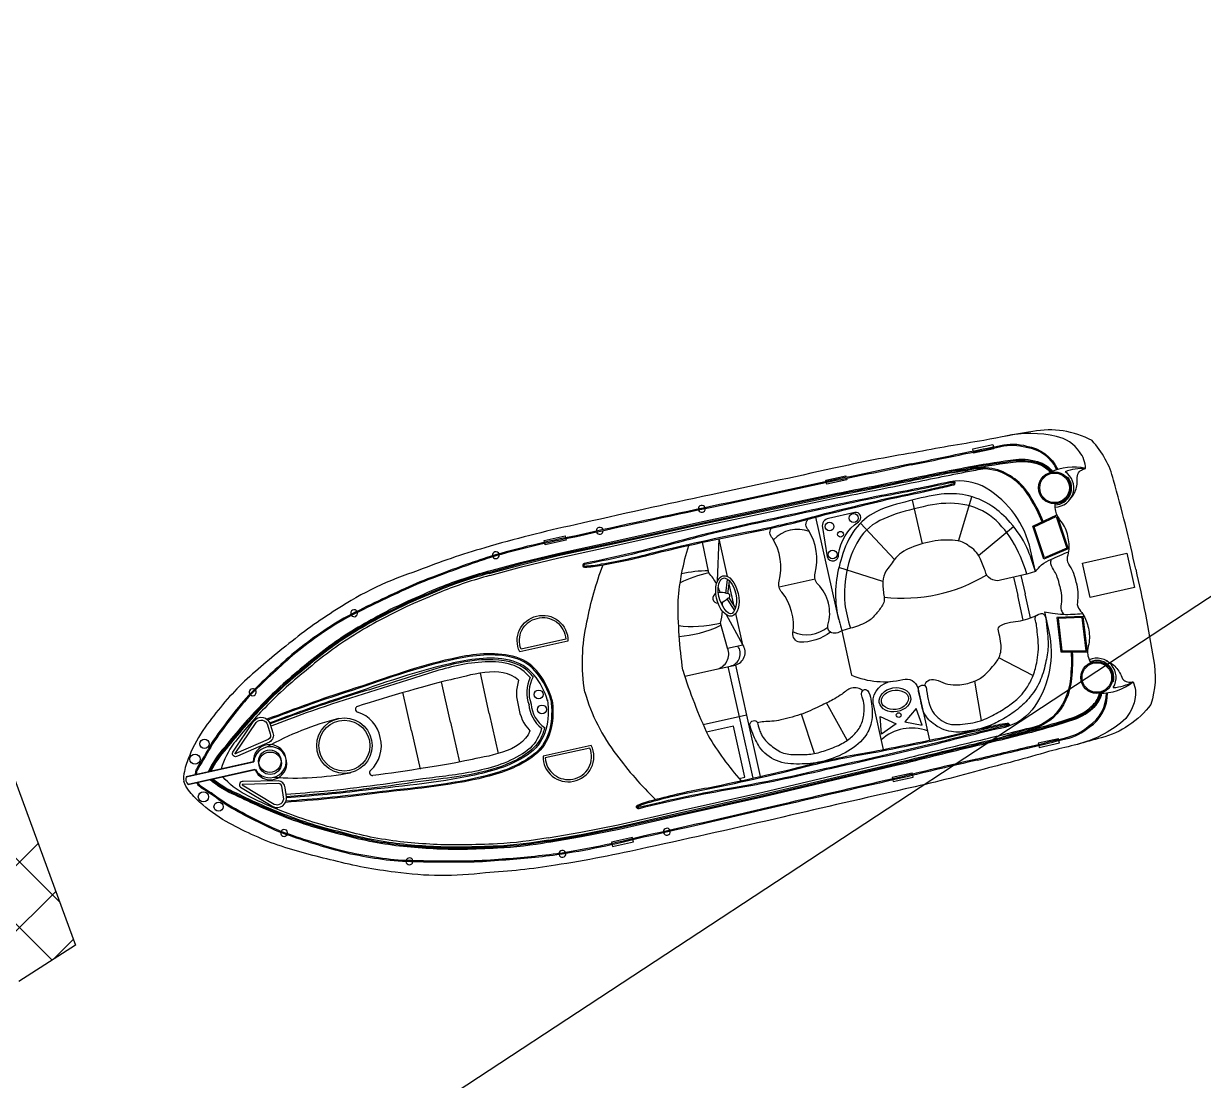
# Model space of a CAD drawing. Header units: metres. Extents: x 311963 to 314083, y 1901421 to 1902686.
# Drawn here: x 313521.2 to 313601.9, y 1901493.7 to 1901566 of the extents above; entities that cross this region are included whole.
import ezdxf

# ---------------------------------------------------------------- set-up
doc = ezdxf.new("R2010")
doc.units = ezdxf.units.M
doc.layers.add('PORT', color=5, linetype='Continuous')
doc.layers.add('village', color=3, linetype='Continuous')

msp = doc.modelspace()

# ---------------------------------------------------------------- linework, layer by layer
at = {"color": 32, "true_color": 0xcd6928}
for p, q in [((313592.599, 1901534.904), (313592.658, 1901534.952)), ((313582.718, 1901530.394), (313582.031, 1901533.378)), ((313585.189, 1901530.579), (313586.084, 1901533.615)), ((313576.985, 1901525.213), (313575.424, 1901532.215)), ((313580.791, 1901529.316), (313578.483, 1901531.813)), ((313586.559, 1901529.591), (313588.952, 1901531.571)), ((313568.698, 1901527.856), (313568.81, 1901530.739)), ((313569.387, 1901528.148), (313568.81, 1901530.739)), ((313580.014, 1901527.808), (313576.998, 1901528.779)), ((313569.258, 1901526.995), (313569.382, 1901527.958)), ((313569.411, 1901526.976), (313569.521, 1901527.835)), ((313569.838, 1901526.125), (313569.498, 1901527.654)), ((313575.365, 1901527.973), (313572.903, 1901527.424)), ((313588.949, 1901528.104), (313589.229, 1901526.847)), ((313589.455, 1901528.219), (313589.736, 1901526.96)), ((313569.472, 1901526.702), (313569.92, 1901525.997)), ((313589.605, 1901525.163), (313589.229, 1901526.847)), ((313590.102, 1901525.314), (313589.736, 1901526.96)), ((313569.342, 1901526.62), (313569.85, 1901525.821)), ((313570.43, 1901523.471), (313569.306, 1901525.525)), ((313570.43, 1901523.471), (313569.949, 1901525.631)), ((313569.387, 1901523.238), (313570.43, 1901523.471)), ((313590.276, 1901521.373), (313587.95, 1901522.593)), ((313553.086, 1901518.789), (313552.473, 1901521.54)), ((313586.743, 1901518.303), (313586.302, 1901520.999)), ((313547.762, 1901517.602), (313547.176, 1901520.231)), ((313550.424, 1901518.196), (313549.812, 1901520.939)), ((313595.702, 1901520.984), (313595.776, 1901520.966)), ((313577.567, 1901516.946), (313576.16, 1901519.504)), ((313553.086, 1901518.789), (313553.699, 1901516.038)), ((313570.678, 1901518.672), (313571.615, 1901514.469)), ((313575.339, 1901516.042), (313574.444, 1901518.739)), ((313550.424, 1901518.196), (313551.035, 1901515.453)), ((313570.176, 1901518.56), (313571.113, 1901514.355)), ((313547.762, 1901517.602), (313548.348, 1901514.974))]:
    msp.add_line(p, q, dxfattribs=at)
for points in [[(313597.3, 1901528.646, 0.01736), (313595.786, 1901534.746, 0.12634), (313594.314, 1901537.454, 0.172899), (313590.263, 1901538.073, 0.013884), (313586.909, 1901537.458, 0.008973), (313582.112, 1901536.621, 0.01509), (313576.646, 1901535.558, -0.002245), (313568.255, 1901533.747, 0.003342), (313558.951, 1901531.692, 0.016984), (313552.768, 1901530.119, 0.024546), (313548.212, 1901528.558, 0.067942), (313542.64, 1901525.893, 0.033948), (313539.177, 1901523.394, 0.022001), (313536.165, 1901520.814, 0.042872), (313533.65, 1901517.844, 0.059514), (313532.566, 1901515.87, 0.046364), (313532.225, 1901514.81, 0.104882), (313532.195, 1901514.132, 0.104882)], [(313581.932, 1901535.863, 0.002942), (313585.668, 1901536.639, -0.002013), (313588.052, 1901537.118, -0.130442), (313589.835, 1901537.073, -0.261246), (313591.964, 1901535.472, -0.209197)], [(313581.947, 1901535.788, 0.002941), (313585.684, 1901536.564, -0.002014), (313588.069, 1901537.043, -0.130992), (313589.819, 1901536.998, -0.261832), (313591.894, 1901535.442, -0.261832)], [(313593.872, 1901535.542, 0.164393), (313593.466, 1901536.678, 0.188684), (313591.883, 1901537.74, 0.10758), (313588.387, 1901537.757)], [(313581.932, 1901535.863, -0.006425), (313576.791, 1901534.789, -0.002217), (313568.417, 1901532.981, 0.003368), (313559.032, 1901530.946, 0.024633), (313553.152, 1901529.525, 0.015037), (313549.384, 1901528.179, 0.025439), (313547.32, 1901527.331, 0.013843), (313543.14, 1901525.306, 0.040266), (313539.58, 1901522.805, 0.016729), (313536.614, 1901520.021, 0.029739), (313534.08, 1901516.74, -0.01525), (313533.096, 1901515.056, 0.132389), (313532.977, 1901514.722, 0.028442), (313532.965, 1901514.579, 0.028442)], [(313581.948, 1901535.788, -0.006424), (313576.807, 1901534.714, -0.002217), (313568.432, 1901532.906, 0.003368), (313559.048, 1901530.871, 0.024633), (313553.175, 1901529.452, 0.015038), (313549.411, 1901528.107, 0.025461), (313547.352, 1901527.261, 0.013839), (313543.177, 1901525.239, 0.040238), (313539.63, 1901522.747, 0.016715), (313536.67, 1901519.969, 0.029693), (313534.145, 1901516.7, -0.015234), (313533.161, 1901515.014, 0.134036), (313533.053, 1901514.713, 0.024879), (313533.043, 1901514.596, 0.024879)], [(313553.029, 1901528.508), (313555.216, 1901529.106), (313557.764, 1901529.73), (313561.939, 1901530.633), (313567.665, 1901531.909), (313576.871, 1901533.851, 0.002601), (313581.881, 1901534.853, -0.004411), (313586.14, 1901535.709, -0.013009), (313589.097, 1901536.161, -0.113396), (313590.777, 1901535.955, -0.146005), (313591.605, 1901535.339, -1.595219)], [(313553.05, 1901528.434), (313555.236, 1901529.032), (313557.781, 1901529.655), (313561.956, 1901530.558), (313567.681, 1901531.834), (313576.886, 1901533.776, 0.002601), (313581.897, 1901534.778, -0.004411), (313586.154, 1901535.633, -0.013003), (313589.105, 1901536.085, -0.113337), (313590.751, 1901535.883, -0.144821), (313591.533, 1901535.306, -0.138987)], [(313553.07, 1901528.36), (313555.255, 1901528.958), (313557.799, 1901529.58), (313561.972, 1901530.483), (313567.697, 1901531.759), (313576.901, 1901533.7, 0.002601), (313581.912, 1901534.703, -0.00441), (313586.168, 1901535.558, -0.012997), (313589.114, 1901536.009, -0.113276), (313590.724, 1901535.811, -0.142458), (313591.462, 1901535.271, -0.142458)], [(313553.11, 1901528.212), (313555.293, 1901528.809), (313557.833, 1901529.431), (313562.005, 1901530.333), (313567.73, 1901531.609), (313576.932, 1901533.55, 0.002601), (313581.943, 1901534.553, -0.00441), (313586.196, 1901535.407, -0.002867), (313586.842, 1901535.519, -0.002867)], [(313590.903, 1901531.893, 0.043334), (313590.084, 1901533.506, 0.18333), (313587.847, 1901535.379, 0.123985), (313585.697, 1901535.393, -0.015377), (313584.193, 1901535.171)], [(313590.972, 1901531.925, 0.043195), (313590.15, 1901533.545, 0.183415), (313587.87, 1901535.452, 0.094511), (313586.195, 1901535.562)], [(313590.442, 1901528.49), (313590.11, 1901529.979, 0.202722), (313587.082, 1901534.197, 0.178768), (313584.597, 1901534.635, -0.010028), (313579.916, 1901533.696, 0.005356), (313572.213, 1901532.045, 0.016605), (313566.015, 1901530.562, -0.018921), (313559.58, 1901529.046, 0.925873), (313559.599, 1901528.788, 0.041202), (313560.77, 1901528.934, 0.024461), (313564.471, 1901529.753, -0.012888), (313571.608, 1901531.299, 0.019359), (313575.761, 1901532.31, -0.002375), (313580.565, 1901533.483, 0.006386), (313583.642, 1901534.143, 0.013656), (313584.869, 1901534.432, 0.862706), (313584.843, 1901534.671, -0.648089)], [(313584.845, 1901534.594, 0.016488), (313584.612, 1901534.56, -0.010023), (313579.93, 1901533.621, 0.005356), (313572.229, 1901531.97, 0.016607), (313566.035, 1901530.488, -0.018921), (313559.595, 1901528.971, -0.01143), (313559.591, 1901528.97, 0.913283), (313559.598, 1901528.864, 0.041174), (313560.755, 1901529.01, 0.024478), (313564.452, 1901529.827, -0.012889), (313571.593, 1901531.375, 0.019362), (313575.741, 1901532.384, -0.002377), (313580.548, 1901533.558, 0.006391), (313583.625, 1901534.218, 0.013664), (313584.85, 1901534.506, -0.000701), (313584.85, 1901534.506, 0.819976), (313584.845, 1901534.594, 0.819976)], [(313576.43, 1901524.34, -0.164009), (313574.308, 1901523.652, -0.407559), (313573.859, 1901524.287, 0.20466), (313573.104, 1901527.081, -0.28657), (313572.914, 1901527.823, 0.198759), (313572.465, 1901530.778, -0.45148), (313572.439, 1901531.524, -1.463971)], [(313577.193, 1901524.443, -0.291269), (313576.415, 1901524.347, -0.299867), (313576.244, 1901524.819, 0.273478), (313575.566, 1901527.63, -0.28657), (313575.376, 1901528.372, 0.198759), (313574.927, 1901531.327, -0.45148), (313574.901, 1901532.073, -1.463971)], [(313566.32, 1901521.74, -0.033687), (313565.994, 1901526.514, -0.051879), (313566.727, 1901530.283, -1.92312)], [(313590.442, 1901528.49), (313589.855, 1901528.311), (313588.05, 1901527.898, -0.448043), (313587, 1901528.553, 0.025561), (313586.642, 1901529.438, 0.15676), (313585.888, 1901530.234, 0.144288), (313585.148, 1901530.587, 0.079427), (313583.594, 1901530.585, 0.054179), (313581.912, 1901530.124, 0.127294), (313580.773, 1901529.295, -0.025195), (313580.209, 1901528.522, 0.112656), (313580.014, 1901527.801, 0.061652), (313580.077, 1901526.868, -0.222278), (313579.928, 1901526.116, -0.049109), (313579.483, 1901525.528, -0.09997), (313578.88, 1901525.019, -0.045992), (313577.784, 1901524.609), (313577.193, 1901524.443)], [(313597.3, 1901528.646, -0.01736), (313598.52, 1901522.48, -0.12634), (313598.338, 1901519.404, -0.172899), (313594.934, 1901517.123, -0.013884), (313591.636, 1901516.255, -0.008973), (313586.938, 1901514.975, -0.01509), (313581.538, 1901513.615, 0.002245), (313573.172, 1901511.691, -0.003342), (313563.876, 1901509.6, -0.016984), (313557.61, 1901508.397, -0.024546), (313552.823, 1901507.875, -0.067942), (313546.647, 1901507.921, -0.033948), (313542.45, 1901508.712, -0.022001), (313538.628, 1901509.769, -0.042872), (313535.089, 1901511.39, -0.059514), (313533.269, 1901512.716, -0.046364), (313532.51, 1901513.531, -0.104882), (313532.195, 1901514.132, -0.104882)], [(313553.029, 1901528.508, 0.031596), (313549.676, 1901527.391, 0.004928), (313547.514, 1901526.462, 0.02844), (313543.893, 1901524.543, 0.042875), (313540.554, 1901522.122, 0.035347), (313537.498, 1901519.365, 0.024093), (313534.988, 1901516.481, 0.079837), (313533.853, 1901514.777)], [(313553.049, 1901528.434, 0.031592), (313549.705, 1901527.32, 0.004926), (313547.545, 1901526.392, 0.028436), (313543.932, 1901524.477, 0.042895), (313540.603, 1901522.063, 0.035363), (313537.554, 1901519.312, 0.024111), (313535.046, 1901516.431, 0.077658), (313533.947, 1901514.798, 0.077658)], [(313553.069, 1901528.36, 0.031588), (313549.735, 1901527.249, 0.004924), (313547.577, 1901526.322, 0.028433), (313543.972, 1901524.411, 0.042917), (313540.652, 1901522.004, 0.035379), (313537.609, 1901519.259, 0.02413), (313535.104, 1901516.381, 0.075408), (313534.042, 1901514.819, 0.075408)], [(313559.619, 1901520.246, -0.096403), (313559.766, 1901525.062, -0.040538), (313560.864, 1901528.95, -1.92312)], [(313553.108, 1901528.212, 0.031581), (313549.793, 1901527.107, 0.00492), (313547.64, 1901526.182, 0.028426), (313544.051, 1901524.28, 0.042959), (313540.749, 1901521.885, 0.035411), (313537.72, 1901519.152, 0.028829), (313535.616, 1901516.738, 0.092336), (313534.745, 1901514.976, 0.080328)], [(313558.464, 1901523.739), (313555.168, 1901523.004, -0.483063), (313556.319, 1901525.438, -0.50024), (313558.464, 1901523.739, -0.418424)], [(313591.054, 1901525.744), (313591.357, 1901524.385, -0.202722), (313590.407, 1901519.28, -0.178768), (313588.344, 1901517.828, 0.010028), (313583.707, 1901516.69, -0.005356), (313576.032, 1901514.913, -0.016605), (313569.791, 1901513.623, 0.018921), (313563.322, 1901512.262, -0.925873), (313563.229, 1901512.504, -0.041202), (313564.351, 1901512.869, -0.024461), (313568.049, 1901513.7, 0.012888), (313575.168, 1901515.331, -0.019359), (313579.356, 1901516.18, 0.002375), (313584.204, 1901517.159, -0.006386), (313587.27, 1901517.869, -0.013656), (313588.504, 1901518.128, -0.862706), (313588.582, 1901517.9, 0.648089)], [(313566.471, 1901521.329), (313568.636, 1901521.812, 0.462925), (313569.387, 1901523.238), (313568.891, 1901524.962)], [(313577.193, 1901524.443), (313577.871, 1901521.401, 0.158322), (313581.376, 1901521.102, -0.417676), (313582.393, 1901520.537), (313583.193, 1901516.951)], [(313569.576, 1901522.022), (313569.915, 1901522.097, 0.516839), (313570.43, 1901523.471, 0.282905)], [(313568.636, 1901521.812), (313569.576, 1901522.022, 0.545737), (313570.08, 1901523.393, 0.282905)], [(313592.888, 1901522.989, -0.043334), (313592.832, 1901521.181, -0.18333), (313591.602, 1901518.536, -0.123985), (313589.662, 1901517.609, 0.015377), (313588.205, 1901517.172)], [(313592.964, 1901522.989, -0.043195), (313592.908, 1901521.173, -0.183415), (313591.654, 1901518.479, -0.094511), (313590.184, 1901517.667)], [(313566.32, 1901521.74, 0.033687), (313568.053, 1901517.279, 0.051879), (313570.318, 1901514.178, 1.92312)], [(313559.619, 1901520.246, 0.096403), (313561.797, 1901515.948, 0.040538), (313564.443, 1901512.894, 1.92312)], [(313580.044, 1901516.316), (313579.333, 1901519.505, -0.406088), (313580.67, 1901520.984)], [(313586.434, 1901515.659, -0.002941), (313590.148, 1901516.544, 0.002014), (313592.51, 1901517.123, 0.130992), (313594.075, 1901517.907, 0.261832), (313595.293, 1901520.198, 0.261832)], [(313586.452, 1901515.584, -0.002942), (313590.165, 1901516.469, 0.002013), (313592.527, 1901517.048, 0.130442), (313594.121, 1901517.846, 0.261246), (313595.369, 1901520.2, 0.209197)], [(313597.126, 1901520.947, -0.164393), (313597.241, 1901519.746, -0.188684), (313596.258, 1901518.113, -0.10758), (313593.1, 1901516.612)], [(313557.137, 1901510.118), (313559.369, 1901510.505), (313561.936, 1901511.022), (313566.098, 1901511.977), (313571.823, 1901513.254), (313580.98, 1901515.406, -0.002601), (313585.942, 1901516.626, 0.00441), (313590.158, 1901517.66, 0.012997), (313593.017, 1901518.503, 0.113276), (313594.39, 1901519.367, 0.142458), (313594.829, 1901520.168, 0.142458)], [(313557.15, 1901510.042), (313559.383, 1901510.429), (313561.952, 1901510.947), (313566.114, 1901511.902), (313571.84, 1901513.179), (313580.998, 1901515.331, -0.002601), (313585.96, 1901516.552, 0.004411), (313590.177, 1901517.586, 0.013003), (313593.041, 1901518.431, 0.113337), (313594.445, 1901519.313, 0.144821), (313594.907, 1901520.167, 0.138987)], [(313557.163, 1901509.966), (313559.397, 1901510.354), (313561.968, 1901510.872), (313566.131, 1901511.828), (313571.857, 1901513.104), (313581.016, 1901515.257, -0.002601), (313585.978, 1901516.477, 0.004411), (313590.197, 1901517.512, 0.013009), (313593.066, 1901518.358, 0.113396), (313594.499, 1901519.258, 0.146005), (313594.987, 1901520.168, 1.595219)], [(313538.098, 1901518.055), (313538.276, 1901517.463, -0.382221), (313538.051, 1901516.828), (313535.865, 1901515.869, -0.786544), (313535.531, 1901516.138), (313536.981, 1901518.273, -0.616464), (313538.098, 1901518.055, -3.844907)], [(313557.111, 1901510.269), (313559.34, 1901510.656), (313561.904, 1901511.172), (313566.064, 1901512.127), (313571.789, 1901513.403), (313580.943, 1901515.555, -0.002601), (313585.906, 1901516.776, 0.00441), (313590.119, 1901517.809, 0.002867), (313590.752, 1901517.982, 0.002867)], [(313588.551, 1901517.971, -0.016488), (313588.326, 1901517.903, 0.010023), (313583.688, 1901516.764, -0.005356), (313576.015, 1901514.987, -0.016607), (313569.778, 1901513.698, 0.018921), (313563.303, 1901512.337, 0.01143), (313563.3, 1901512.336, -0.913283), (313563.26, 1901512.434, -0.041174), (313564.37, 1901512.794, -0.024478), (313568.064, 1901513.624, 0.012889), (313575.186, 1901515.256, -0.019362), (313579.37, 1901516.104, 0.002377), (313584.221, 1901517.084, -0.006391), (313587.287, 1901517.794, -0.013664), (313588.518, 1901518.052, 0.000701), (313588.518, 1901518.052, -0.819976), (313588.551, 1901517.971, -0.819976)], [(313560.057, 1901516.592), (313556.761, 1901515.858, 0.483063), (313558.837, 1901514.143, 0.50024), (313560.057, 1901516.592, 0.418424)], [(313586.452, 1901515.584, 0.006425), (313581.343, 1901514.374, 0.002217), (313572.993, 1901512.453, -0.003368), (313563.633, 1901510.309, -0.024633), (313557.706, 1901509.098, -0.015037), (313553.723, 1901508.716, -0.025439), (313551.494, 1901508.607, -0.013843), (313546.85, 1901508.665, -0.040266), (313542.565, 1901509.417, -0.016729), (313538.697, 1901510.677, -0.029739), (313535.009, 1901512.571, 0.01525), (313533.404, 1901513.678, -0.132389), (313533.153, 1901513.93, -0.028442), (313533.082, 1901514.054, -0.028442)], [(313586.436, 1901515.659, 0.006424), (313581.325, 1901514.448, 0.002217), (313572.975, 1901512.528, -0.003368), (313563.615, 1901510.384, -0.024633), (313557.696, 1901509.174, -0.015038), (313553.716, 1901508.792, -0.025461), (313551.494, 1901508.684, -0.013839), (313546.855, 1901508.741, -0.040238), (313542.585, 1901509.491, -0.016715), (313538.726, 1901510.748, -0.029693), (313535.051, 1901512.636, 0.015234), (313533.444, 1901513.743, -0.134036), (313533.219, 1901513.97, -0.024879), (313533.16, 1901514.072, -0.024879)], [(313557.163, 1901509.966, -0.031596), (313553.652, 1901509.554, -0.004928), (313551.3, 1901509.476, -0.02844), (313547.207, 1901509.676, -0.042875), (313543.157, 1901510.449, -0.035347), (313539.219, 1901511.647, -0.024093), (313535.721, 1901513.192, -0.079837), (313533.97, 1901514.252)], [(313557.149, 1901510.042, -0.031592), (313553.649, 1901509.631, -0.004926), (313551.299, 1901509.553, -0.028436), (313547.215, 1901509.752, -0.042895), (313543.176, 1901510.523, -0.035363), (313539.246, 1901511.719, -0.024111), (313535.753, 1901513.262, -0.077658), (313534.064, 1901514.273, -0.077658)], [(313557.136, 1901510.117, -0.031588), (313553.645, 1901509.707, -0.004924), (313551.298, 1901509.629, -0.028433), (313547.223, 1901509.828, -0.042917), (313543.195, 1901510.598, -0.035379), (313539.274, 1901511.791, -0.02413), (313535.784, 1901513.332, -0.075408), (313534.159, 1901514.294, -0.075408)], [(313557.108, 1901510.268, -0.031581), (313553.638, 1901509.861, -0.00492), (313551.296, 1901509.783, -0.028426), (313547.239, 1901509.981, -0.042959), (313543.233, 1901510.746, -0.035411), (313539.329, 1901511.934, -0.028829), (313536.399, 1901513.225, -0.092336), (313534.862, 1901514.451, -0.080328)], [(313539.206, 1901513.088), (313539.115, 1901513.699, 0.382221), (313538.642, 1901514.179), (313536.255, 1901514.118, 0.786544), (313536.067, 1901513.733), (313538.287, 1901512.416, 0.616464), (313539.206, 1901513.088, 3.844907)]]:
    msp.add_lwpolyline(points, format="xyb", dxfattribs=at)
for points in [[(313586.182, 1901536.744), (313586.152, 1901536.879), (313587.533, 1901537.187), (313587.57, 1901537.023)], [(313587.586, 1901536.948), (313587.598, 1901536.897), (313586.217, 1901536.589), (313586.199, 1901536.67)], [(313576.134, 1901534.644), (313576.112, 1901534.741), (313577.477, 1901535.045), (313577.503, 1901534.929)], [(313577.52, 1901534.854), (313577.536, 1901534.779), (313576.171, 1901534.474), (313576.15, 1901534.569)], [(313556.868, 1901530.494), (313556.839, 1901530.624), (313558.267, 1901530.942), (313558.298, 1901530.802)], [(313558.315, 1901530.727), (313558.337, 1901530.629), (313556.909, 1901530.311), (313556.885, 1901530.419)], [(313568.1, 1901528.396), (313567.66, 1901530.492)], [(313569.915, 1901522.097), (313570.678, 1901518.672), (313567.72, 1901518.013)], [(313569.412, 1901521.985), (313570.176, 1901518.56)], [(313570.185, 1901514.327), (313570.575, 1901514.414), (313569.795, 1901517.913), (313567.95, 1901517.502)], [(313592.033, 1901517.004), (313592.021, 1901517.055), (313590.64, 1901516.747), (313590.658, 1901516.667)], [(313590.675, 1901516.592), (313590.705, 1901516.457), (313592.086, 1901516.765), (313592.049, 1901516.929)], [(313532.358, 1901514.444), (313536.972, 1901515.472)], [(313536.936, 1901515.464), (313532.358, 1901514.444)], [(313532.475, 1901513.919), (313537.089, 1901514.948)], [(313537.053, 1901514.94), (313532.475, 1901513.919)], [(313582.03, 1901514.624), (313582.013, 1901514.699), (313580.648, 1901514.395), (313580.669, 1901514.3)], [(313580.686, 1901514.225), (313580.707, 1901514.129), (313582.072, 1901514.433), (313582.046, 1901514.549)], [(313562.89, 1901510.203), (313562.869, 1901510.301), (313561.441, 1901509.983), (313561.465, 1901509.874)], [(313561.482, 1901509.799), (313561.511, 1901509.669), (313562.938, 1901509.988), (313562.907, 1901510.128)]]:
    msp.add_lwpolyline(points, dxfattribs=at)
for points in [[(313576.201, 1901529.49, 0.917705), (313576.974, 1901529.672, -0.209704), (313578.336, 1901531.899, 0.850912), (313578.089, 1901532.533), (313576.292, 1901532.132, 0.435659), (313575.874, 1901531.513)], [(313558.309, 1901523.862), (313555.257, 1901523.181, -0.460147), (313556.356, 1901525.289, -0.47706)], [(313537.914, 1901518.002), (313538.095, 1901517.398, -0.383069), (313537.966, 1901517), (313535.756, 1901516.031, -0.853636), (313535.702, 1901516.048), (313537.136, 1901518.16, -0.613527)], [(313559.969, 1901516.416), (313556.917, 1901515.735, 0.460147), (313558.807, 1901514.294, 0.47706)], [(313539.016, 1901513.058), (313538.924, 1901513.681, 0.383069), (313538.637, 1901513.987), (313536.225, 1901513.925, 0.853636), (313536.184, 1901513.887), (313538.379, 1901512.585, 0.613527)]]:
    msp.add_lwpolyline(points, format="xyb", close=True, dxfattribs=at)
for points in [[(313592.679, 1901530.041), (313591.025, 1901529.333), (313590.263, 1901531.594), (313591.915, 1901532.365)], [(313592.585, 1901530.084), (313591.071, 1901529.436), (313590.357, 1901531.554), (313591.869, 1901532.259)], [(313597.222, 1901527.391), (313594.196, 1901526.716), (313593.67, 1901529.074), (313596.696, 1901529.749)], [(313593.709, 1901525.421), (313591.911, 1901525.359), (313592.181, 1901522.988), (313594.005, 1901522.992)], [(313593.642, 1901525.342), (313591.997, 1901525.285), (313592.25, 1901523.065), (313593.918, 1901523.068)], [(313580.919, 1901518.072), (313579.924, 1901517.368), (313579.812, 1901518.581)], [(313581.498, 1901518.201), (313582.698, 1901517.986), (313582.284, 1901519.132)]]:
    msp.add_lwpolyline(points, close=True, dxfattribs=at)
for centre, radius in [((313591.75, 1901534.22), 1.09), ((313591.75, 1901534.22), 1.013), ((313578.011, 1901532.152), 0.304), ((313576.359, 1901531.573), 0.304), ((313577.109, 1901531.042), 0.197), ((313576.566, 1901529.657), 0.304), ((313594.643, 1901521.242), 1.09), ((313594.643, 1901521.242), 1.013), ((313556.461, 1901520.08), 0.305), ((313556.689, 1901519.054), 0.305), ((313581.089, 1901518.672), 0.163), ((313543.174, 1901516.58), 1.896), ((313543.174, 1901516.58), 1.896), ((313543.174, 1901516.58), 1.743), ((313543.174, 1901516.58), 1.743), ((313533.606, 1901516.705), 0.313), ((313538.067, 1901515.517), 0.771), ((313532.954, 1901515.655), 0.349), ((313538.099, 1901515.372), 0.771), ((313533.529, 1901513.075), 0.349), ((313534.565, 1901512.402), 0.313)]:
    msp.add_circle(centre, radius, dxfattribs=at)
for centre, radius, start, end in [((313593.035, 1901532.126), 3.517, 76.23628, 116.5719), ((313593.701, 1901532.029), 3.517, 87.20965, 110.44219), ((313591.75, 1901534.22), 1.167, 271.89338, 38.84326), ((313591.75, 1901534.22), 1.32, 271.89338, 56.79498), ((313567.617, 1901532.784), 0.237, 18.6629, 185.16537), ((313567.617, 1901532.784), 0.237, 203.78957, 0.0387), ((313560.639, 1901531.283), 0.237, 17.43835, 187.53746), ((313560.639, 1901531.283), 0.237, 206.19764, 358.77817), ((313574.183, 1901529.139), 2.243, 69.19201, 137.33951), ((313553.531, 1901529.614), 0.237, 20.84142, 191.248), ((313553.531, 1901529.614), 0.237, 209.90689, 2.18253), ((313565.495, 1901525.987), 3.548, 28.00176, 42.75757), ((313581.369, 1901537.839), 11.166, 263.46708, 300.93966), ((313568.722, 1901526.68), 0.347, 113.36986, 271.71543), ((313568.93, 1901525.812), 1.241, 106.18281, 106.45213), ((313565.495, 1901525.987), 3.548, 17.47005, 23.80938), ((313568.93, 1901525.812), 1.241, 70.97218, 98.61227), ((313568.542, 1901527.551), 1.241, 288.17009, 314.16295), ((313569.371, 1901526.823), 0.166, 282.56756, 102.56756), ((313543.839, 1901525.637), 0.237, 32.85605, 200.95172), ((313568.542, 1901527.551), 1.241, 278.683, 278.95231), ((313565.495, 1901525.987), 3.548, 2.51668, 6.75659), ((313543.839, 1901525.637), 0.237, 219.58677, 14.22099), ((313565.495, 1901525.987), 3.548, 343.19254, 356.54355), ((313574.791, 1901526.416), 2.243, 245.76759, 309.97174), ((313594.643, 1901521.242), 1.32, 328.34015, 113.24175), ((313594.643, 1901521.242), 1.167, 346.29187, 113.24175), ((313557.838, 1901520.145), 2.894, 161.69171, 198.29404), ((313557.946, 1901520.206), 2.3, 153.52935, 201.27911), ((313557.946, 1901520.206), 2.146, 150.07199, 201.27911), ((313536.901, 1901520.235), 0.237, 57.19509, 212.33714), ((313536.901, 1901520.235), 0.237, 230.9749, 38.55732), ((313594.917, 1901523.684), 3.517, 268.56323, 308.89885), ((313595.479, 1901524.055), 3.517, 274.69294, 297.92548), ((313558.088, 1901519.571), 2.3, 183.85602, 231.60577), ((313558.088, 1901519.571), 2.146, 183.85602, 235.06314), ((313544.129, 1901519.069), 0.202, 106.90522, 253.37296), ((313543.39, 1901516.699), 2.281, 10.82722, 72.62833), ((313557.964, 1901519.581), 2.894, 186.84108, 223.44342), ((313547.692, 1901498.9), 20.143, 104.16937, 119.24018), ((313581.984, 1901514.653), 3.124, 70.03612, 131.9236), ((313543.42, 1901516.564), 2.281, 312.50679, 14.30791), ((313538.067, 1901515.517), 1.132, 210.23404, 182.68359), ((313538.099, 1901515.372), 1.132, 202.45154, 174.90109), ((313539.755, 1901534.505), 20.143, 265.89495, 280.96576), ((313545.096, 1901514.732), 0.202, 131.76217, 278.22991), ((313532.777, 1901514.262), 0.456, 156.47492, 228.66021), ((313532.777, 1901514.262), 0.456, 156.47492, 228.66021), ((313539.048, 1901510.606), 0.237, 172.79799, 327.94004), ((313539.048, 1901510.606), 0.237, 346.57781, 154.16023), ((313565.231, 1901510.687), 0.237, 26.35696, 178.93749), ((313565.231, 1901510.687), 0.237, 197.59767, 7.69678), ((313547.623, 1901508.662), 0.237, 10.91414, 165.54836), ((313558.086, 1901509.178), 0.237, 22.9526, 175.22824), ((313558.086, 1901509.178), 0.237, 193.88713, 4.29371), ((313547.623, 1901508.662), 0.237, 184.18341, 352.27908)]:
    msp.add_arc(centre, radius, start, end, dxfattribs=at)
for start_param, end_param in [(4.712389, 5.232342), (0.830012, 1.576846)]:
    msp.add_ellipse((313568.483, 1901526.676), major_axis=(-4.044, -0.902), ratio=0.425319, start_param=start_param, end_param=end_param, dxfattribs=at)
for centre, major_axis, ratio in [((313569.371, 1901526.823), (-0.307, 1.377), 0.533092), ((313580.833, 1901519.717), (-1.069, -0.189), 0.758117)]:
    msp.add_ellipse(centre, major_axis=major_axis, ratio=ratio, dxfattribs=at)
for points in [[(313592.821, 1901533.448), (313593.102, 1901533.854), (313593.306, 1901534.686), (313593.34, 1901535.157), (313593.593, 1901535.435), (313593.872, 1901535.542)], [(313590.442, 1901528.49), (313589.852, 1901530.14), (313588.724, 1901531.844), (313587.465, 1901532.972), (313585.658, 1901533.719), (313584.004, 1901533.782), (313581.804, 1901533.32), (313579.55, 1901532.588), (313578.094, 1901531.372), (313577.193, 1901529.475), (313576.807, 1901527.721), (313576.86, 1901525.806), (313577.193, 1901524.443)], [(313593.234, 1901527.74), (313593.061, 1901528.361), (313592.878, 1901528.754), (313592.627, 1901529.266), (313592.7, 1901529.755), (313592.688, 1901530.783), (313592.299, 1901531.799), (313591.955, 1901532.284), (313591.827, 1901532.617), (313591.788, 1901533.13)], [(313590.442, 1901528.49), (313590.868, 1901528.953), (313591.499, 1901529.324), (313592.718, 1901529.849)], [(313593.234, 1901527.74), (313593.341, 1901527.103), (313593.342, 1901526.67), (313593.333, 1901526.1), (313593.607, 1901525.689), (313594.033, 1901524.753), (313594.112, 1901523.667), (313594.007, 1901523.083), (313594.032, 1901522.727), (313594.214, 1901522.245)], [(313582.866, 1901520.69), (313583.078, 1901521.024), (313583.618, 1901521.083), (313584.266, 1901520.839), (313585.006, 1901520.738), (313586.073, 1901520.914), (313586.775, 1901521.255), (313587.512, 1901521.992), (313587.965, 1901522.625), (313588.081, 1901523.572), (313587.962, 1901524.2), (313587.925, 1901524.642), (313588.202, 1901524.868), (313588.92, 1901525.048), (313590.297, 1901525.396), (313590.979, 1901525.601), (313591.205, 1901524.843), (313591.306, 1901523.349), (313591.131, 1901522.205), (313590.735, 1901520.951), (313589.982, 1901519.803), (313589.088, 1901518.967), (313588.121, 1901518.342), (313587.08, 1901517.864), (313585.914, 1901517.584), (313584.695, 1901517.537), (313584.036, 1901517.738), (313583.437, 1901518.098), (313582.796, 1901518.881), (313582.632, 1901519.464), (313582.471, 1901520.195), (313582.498, 1901520.625), (313582.866, 1901520.69), (313582.999, 1901520.353), (313583.152, 1901519.555), (313583.413, 1901518.901), (313583.931, 1901518.372), (313584.515, 1901518.07), (313585.285, 1901518.028), (313586.674, 1901518.28), (313587.758, 1901518.773), (313588.691, 1901519.369), (313589.415, 1901519.981), (313589.831, 1901520.519), (313590.234, 1901521.269), (313590.53, 1901522.235), (313590.632, 1901522.974), (313590.625, 1901523.832), (313590.551, 1901524.532), (313590.479, 1901525.024), (313590.444, 1901525.4), (313590.624, 1901525.547)], [(313591.054, 1901525.744), (313591.608, 1901525.636), (313592.336, 1901525.568), (313593.662, 1901525.611)], [(313595.285, 1901522.396), (313595.712, 1901522.148), (313596.25, 1901521.481), (313596.481, 1901521.07), (313596.828, 1901520.925), (313597.126, 1901520.947)], [(313571.561, 1901517.654), (313571.476, 1901517.94), (313571.315, 1901518.286), (313570.977, 1901518.188), (313571.036, 1901517.576), (313571.574, 1901516.482), (313572.722, 1901515.557), (313574.308, 1901515.32), (313575.773, 1901515.475), (313577.425, 1901516.089), (313578.756, 1901517.161), (313579.215, 1901518.167), (313579.208, 1901519.605), (313579.036, 1901520.213), (313578.823, 1901520.424), (313578.557, 1901520.233), (313578.598, 1901519.902), (313578.71, 1901518.775), (313578.488, 1901517.95), (313577.927, 1901517.234), (313577.209, 1901516.724), (313576.197, 1901516.295), (313575.188, 1901516.015), (313574.22, 1901515.965), (313573.217, 1901516.074), (313572.364, 1901516.585), (313571.697, 1901517.34), (313571.561, 1901517.654)], [(313578.643, 1901520.351), (313578.284, 1901520.512), (313577.861, 1901520.515), (313577.221, 1901520.113), (313576.71, 1901519.788), (313575.85, 1901519.354), (313574.522, 1901518.766), (313573.794, 1901518.539), (313573.028, 1901518.336), (313572.416, 1901518.248), (313571.854, 1901518.22), (313571.427, 1901518.131)]]:
    msp.add_spline(points, degree=3, dxfattribs=at)
for points, knots in [([(313589.855, 1901528.311), (313589.341, 1901529.991), (313588.549, 1901531.425), (313586.045, 1901533.257), (313584.432, 1901533.333), (313581.112, 1901532.528), (313579.371, 1901532.121), (313577.659, 1901529.693), (313577.247, 1901527.879), (313577.471, 1901525.738), (313577.618, 1901525.197), (313577.784, 1901524.609)], [0, 0, 0, 0, 0.0684102, 0.0684102, 0.1368204, 0.1368204, 0.2052306, 0.2052306, 0.2736407, 0.2736407, 0.2974604, 0.2974604, 0.2974604, 0.2974604]), ([(313592.11, 1901527.489), (313592.06, 1901527.7), (313591.976, 1901528.051), (313591.752, 1901528.547), (313591.453, 1901528.932), (313591.512, 1901529.231), (313591.538, 1901529.343)], [0, 0, 0, 0, 0.00840925, 0.01405459, 0.02148076, 0.02583256, 0.02583256, 0.02583256, 0.02583256]), ([(313569.097, 1901528.05), (313568.941, 1901528.015), (313568.772, 1901527.777), (313568.668, 1901526.615), (313569.247, 1901525.609), (313569.9, 1901525.573), (313570.156, 1901526.462), (313569.669, 1901527.798), (313569.298, 1901528.095), (313569.097, 1901528.05)], [0, 0, 0, 0, 1.031451, 1.031451, 2.992455, 2.992455, 4.95346, 4.95346, 6.283185, 6.283185, 6.283185, 6.283185]), ([(313592.11, 1901527.489), (313592.154, 1901527.277), (313592.228, 1901526.923), (313592.235, 1901526.379), (313592.128, 1901525.903), (313592.308, 1901525.658), (313592.38, 1901525.568)], [0, 0, 0, 0, 0.00840925, 0.01405459, 0.02148076, 0.02583256, 0.02583256, 0.02583256, 0.02583256]), ([(313557.37, 1901519.744), (313556.977, 1901521.001), (313556.216, 1901522.246), (313553.627, 1901523.012), (313552.233, 1901522.864), (313548.366, 1901522.116), (313545.999, 1901521.17), (313541.627, 1901519.78), (313539.784, 1901519.105), (313537.877, 1901518.385)], [0, 0, 0, 0, 0.0462196, 0.0462196, 0.0924392, 0.0924392, 0.1947325, 0.1947325, 0.2709084, 0.2709084, 0.2709084, 0.2709084]), ([(313557.297, 1901519.721), (313556.893, 1901521.015), (313556.079, 1901522.249), (313553.41, 1901522.948), (313551.993, 1901522.754), (313548.118, 1901521.953), (313545.739, 1901521.018), (313541.481, 1901519.644), (313539.744, 1901519.008), (313537.941, 1901518.328)], [0, 0, 0, 0, 0.0480884, 0.0480884, 0.0961768, 0.0961768, 0.1985377, 0.1985377, 0.2704106, 0.2704106, 0.2704106, 0.2704106]), ([(313557.077, 1901519.653), (313556.664, 1901520.974), (313555.827, 1901522.136), (313553.106, 1901522.721), (313551.667, 1901522.471), (313547.745, 1901521.591), (313545.298, 1901520.653), (313541.184, 1901519.29), (313539.621, 1901518.716), (313538.07, 1901518.133)], [0, 0, 0, 0, 0.0508337, 0.0508337, 0.1016674, 0.1016674, 0.2060328, 0.2060328, 0.2709084, 0.2709084, 0.2709084, 0.2709084]), ([(313556.086, 1901521.277), (313555.906, 1901521.509), (313555.036, 1901522.393), (313551.743, 1901522.657), (313547.444, 1901521.152), (313542.571, 1901519.743), (313539.397, 1901518.55), (313538.097, 1901518.061)], [0.0234044, 0.0234044, 0.0234044, 0.0234044, 0.0350942, 0.0739111, 0.138251, 0.2165713, 0.2709084, 0.2709084, 0.2709084, 0.2709084]), ([(313555.888, 1901521.231), (313555.541, 1901521.645), (313555.129, 1901521.961), (313553.492, 1901522.453), (313552.127, 1901522.313), (313549.766, 1901521.821), (313548.643, 1901521.425), (313545.19, 1901520.325), (313542.846, 1901519.639), (313539.758, 1901518.522), (313538.955, 1901518.219), (313538.151, 1901517.917)], [0.0248254, 0.0248254, 0.0248254, 0.0248254, 0.0474598, 0.0474598, 0.0949196, 0.0949196, 0.1423794, 0.1423794, 0.237299, 0.237299, 0.2709084, 0.2709084, 0.2709084, 0.2709084]), ([(313555.09, 1901521.054), (313553.942, 1901522.167), (313551.607, 1901521.335), (313549.199, 1901520.824), (313546.099, 1901519.906), (313544.066, 1901519.26)], [0.0313661, 0.0313661, 0.0313661, 0.0313661, 0.1084744, 0.1084744, 0.1920729, 0.1920729, 0.1920729, 0.1920729]), ([(313579.916, 1901519.555), (313579.978, 1901519.2), (313580.579, 1901518.929), (313581.644, 1901519.266), (313581.891, 1901519.762), (313581.44, 1901520.397), (313580.7, 1901520.487), (313580.001, 1901520.027), (313579.878, 1901519.77), (313579.916, 1901519.555)], [0, 0, 0, 0, 1.743273, 1.743273, 3.486547, 3.486547, 5.22982, 5.22982, 6.283185, 6.283185, 6.283185, 6.283185]), ([(313557.37, 1901519.744), (313557.548, 1901518.44), (313557.388, 1901516.989), (313555.369, 1901515.196), (313554.045, 1901514.738), (313550.226, 1901513.773), (313547.681, 1901513.623), (313543.133, 1901513.026), (313541.178, 1901512.853), (313539.145, 1901512.695)], [0, 0, 0, 0, 0.0462196, 0.0462196, 0.0924392, 0.0924392, 0.1947325, 0.1947325, 0.2709084, 0.2709084, 0.2709084, 0.2709084]), ([(313557.294, 1901519.734), (313557.478, 1901518.391), (313557.266, 1901516.928), (313555.145, 1901515.162), (313553.78, 1901514.736), (313549.933, 1901513.815), (313547.381, 1901513.651), (313542.943, 1901513.086), (313541.1, 1901512.924), (313539.179, 1901512.774)], [0, 0, 0, 0, 0.0480884, 0.0480884, 0.0961768, 0.0961768, 0.1985377, 0.1985377, 0.2704106, 0.2704106, 0.2704106, 0.2704106]), ([(313557.066, 1901519.703), (313557.253, 1901518.331), (313556.989, 1901516.924), (313554.774, 1901515.239), (313553.365, 1901514.854), (313549.441, 1901513.984), (313546.827, 1901513.794), (313542.524, 1901513.28), (313540.864, 1901513.136), (313539.213, 1901513.005)], [0, 0, 0, 0, 0.0508337, 0.0508337, 0.1016674, 0.1016674, 0.2060328, 0.2060328, 0.2709084, 0.2709084, 0.2709084, 0.2709084]), ([(313556.66, 1901517.769), (313556.521, 1901517.247), (313556.283, 1901516.785), (313555.009, 1901515.645), (313553.714, 1901515.192), (313551.368, 1901514.634), (313550.183, 1901514.515), (313546.59, 1901514.045), (313544.176, 1901513.671), (313540.907, 1901513.371), (313540.051, 1901513.303), (313539.194, 1901513.235)], [0.0248254, 0.0248254, 0.0248254, 0.0248254, 0.0474598, 0.0474598, 0.0949196, 0.0949196, 0.1423794, 0.1423794, 0.237299, 0.237299, 0.2709084, 0.2709084, 0.2709084, 0.2709084]), ([(313556.859, 1901517.812), (313556.794, 1901517.525), (313556.382, 1901516.355), (313553.513, 1901514.718), (313548.981, 1901514.254), (313543.972, 1901513.46), (313540.591, 1901513.192), (313539.207, 1901513.082)], [0.0234044, 0.0234044, 0.0234044, 0.0234044, 0.0350942, 0.0739111, 0.138251, 0.2165713, 0.2709084, 0.2709084, 0.2709084, 0.2709084]), ([(313555.862, 1901517.591), (313555.296, 1901516.095), (313552.828, 1901515.856), (313550.431, 1901515.296), (313547.235, 1901514.811), (313545.12, 1901514.531)], [0.0313661, 0.0313661, 0.0313661, 0.0313661, 0.1084744, 0.1084744, 0.1920729, 0.1920729, 0.1920729, 0.1920729])]:
    msp.add_open_spline(points, degree=3, knots=knots, dxfattribs=at)
for points in [[(313566.251, 1901528.357), (313566.822, 1901528.489), (313567.439, 1901528.566), (313568.09, 1901528.558)], [(313566.081, 1901524.057), (313566.971, 1901524.122), (313567.956, 1901524.342), (313568.925, 1901524.812)]]:
    msp.add_open_spline(points, degree=3, dxfattribs=at)
at = {"layer": 'PORT'}
for p, q in [((313508.164, 1901548.088), (313524.782, 1901502.932)), ((313524.782, 1901502.932), (313520.9, 1901500.445))]:
    msp.add_line(p, q, dxfattribs=at)
at = {"layer": 'PORT', "linetype": 'Continuous'}
for p, q in [((313523.705, 1901505.859), (313516.138, 1901513.425)), ((313518.719, 1901506.389), (313522.221, 1901509.891)), ((313519.924, 1901503.104), (313523.429, 1901506.609)), ((313523.173, 1901501.901), (313518.74, 1901506.334)), ((313523.279, 1901501.969), (313524.637, 1901503.327))]:
    msp.add_line(p, q, dxfattribs=at)
at = {"layer": 'village', "color": 3}
msp.add_line((313662.174, 1901565.986), (313536.036, 1901483.178), dxfattribs=at)

doc.saveas('drawing.dxf')
